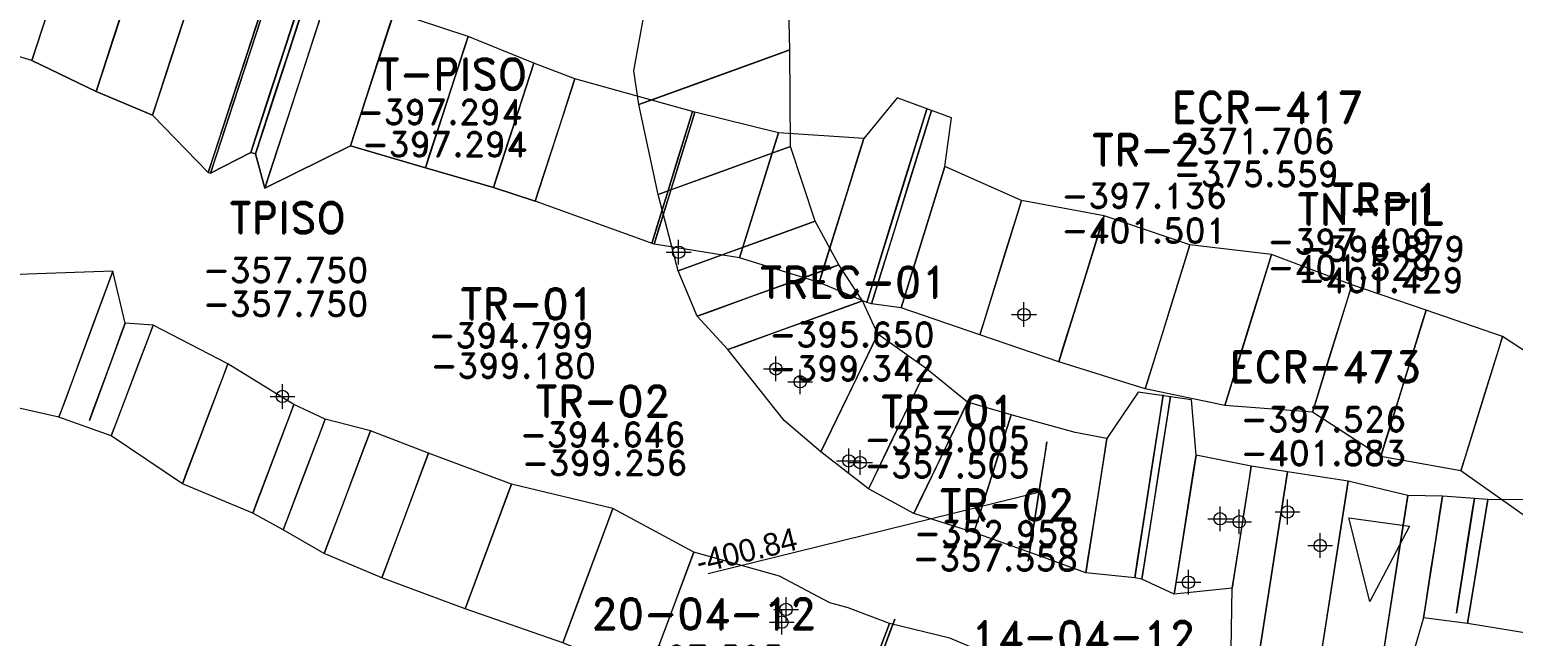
# Model space of a CAD drawing. Extents: x 0 to 99091, y -1812 to 13278.
# Drawn here: x 10179.7 to 10239.8, y 10070.7 to 10095.3 of the extents above; entities that cross this region are included whole.
import ezdxf
from ezdxf.enums import TextEntityAlignment as Align

# ---------------------------------------------------------------- set-up
doc = ezdxf.new("R2010")
doc.units = 0
doc.header["$MEASUREMENT"] = 0
doc.header["$PDMODE"] = 34
doc.header["$PDSIZE"] = 0.5
for name, color, linetype in [('ACC-4482-82-FIC', 5, 'Continuous'), ('ACC-4482-82-SCR', 5, 'Continuous'), ('ACC-4482-82-SEC', 5, 'Continuous'), ('F-380-8541-NW-FI3', 174, 'Continuous'), ('R-380-8541-480-F2', 4, 'Continuous'), ('R-380-8541-SE-FIC', 210, 'Continuous'), ('R-380-8541-SE-SCR', 1, 'Continuous'), ('R-380-8541-SE-SEC', 1, 'Continuous')]:
    doc.layers.add(name, color=color, linetype=linetype)
doc.styles.add('ROMAND', font='ROMAND.SHX')
doc.styles.add('ROMANS', font='ROMANS.SHX', dxfattribs={"width": 2.5})

# ---------------------------------------------------------------- blocks, each defined once
blk = doc.blocks.new('F2')
at = {"lineweight": 0}
blk.add_point((0, 0), dxfattribs=at)
at = {"lineweight": 0, "style": 'ROMAND'}
for tag, height, p in [('NOMBRE', 1.25, (0.201, 6.617)), ('CIELO', 1, (0.136, 4.616)), ('PISO', 1, (0.136, 3.247))]:
    blk.add_attdef(tag, text='', height=height, dxfattribs=at).set_placement(p, align=Align.CENTER)
at = {"lineweight": 0, "style": 'ROMANS', "flags": 1}
for tag, p in [('MINA', (-0.074, -3.255)), ('LOCALIZACION', (-0.074, -4.928)), ('ESTRUCTURA', (-0.074, -6.618)), ('NIVEL', (-0.074, -8.29)), ('OBRA', (-0.074, -10.121)), ('FECHA', (-0.074, -11.793)), ('ATRAS', (-0.074, -13.483)), ('TOPOGRAFO', (2.675, -15.297))]:
    blk.add_attdef(tag, text='', height=1.25, dxfattribs=at).set_placement(p, align=Align.CENTER)

msp = doc.modelspace()

# ---------------------------------------------------------------- linework, layer by layer
at = {"color": 2, "linetype": 'Continuous', "lineweight": 0, "flags": 128}
msp.add_lwpolyline([(10233.989, 10072.103), (10233.134, 10075.499), (10235.594, 10075.158)], close=True, dxfattribs=at)
at = {"layer": 'ACC-4482-82-SCR', "color": 6, "linetype": 'Continuous', "lineweight": 0}
for points in [[(10184.739, 10083.307, -359.666), (10183.602, 10083.379, -359.783), (10183.098, 10085.483, -359.923), (10179.648, 10085.367, -360.031), (10177.197, 10085.252, -360.366)], [(10184.739, 10083.307, -355.266), (10183.602, 10083.379, -355.183), (10183.098, 10085.483, -355.523), (10179.648, 10085.367, -355.431), (10177.197, 10085.252, -355.466)], [(10193.538, 10079.015, -354.062), (10191.7, 10079.497, -354.357), (10190.432, 10080.083, -354.5), (10187.761, 10081.736, -354.918), (10184.739, 10083.307, -355.266)], [(10193.538, 10079.015, -358.262), (10191.7, 10079.497, -359.057), (10190.432, 10080.083, -358.8), (10187.761, 10081.736, -359.218), (10184.739, 10083.307, -359.666)], [(10183.04, 10078.817, -359.666), (10183.04, 10078.817, -359.666), (10180.923, 10079.57, -359.923), (10178.27, 10080.164, -360.366), (10178.27, 10080.164, -360.366)], [(10183.04, 10078.817, -355.266), (10183.04, 10078.817, -355.266), (10180.923, 10079.57, -355.523), (10178.27, 10080.164, -355.466), (10178.27, 10080.164, -355.466)], [(10212.863, 10071.853, -352.101), (10212.131, 10072.055, -352.495), (10210.088, 10073.138, -352.486), (10206.622, 10074.111, -352.685), (10203.343, 10075.869, -353.093), (10199.246, 10076.864, -352.842), (10195.885, 10078.119, -353.541), (10193.538, 10079.015, -354.062), (10193.538, 10079.015, -354.062)], [(10212.863, 10071.853, -357.701), (10212.131, 10072.055, -357.695), (10210.088, 10073.138, -357.686), (10206.622, 10074.111, -357.785), (10203.343, 10075.869, -357.793), (10199.246, 10076.864, -357.842), (10195.885, 10078.119, -358.241), (10193.538, 10079.015, -358.262), (10193.538, 10079.015, -358.262)], [(10191.662, 10074.058, -354.062), (10190.001, 10075.007, -354.357), (10188.769, 10075.687, -354.5), (10185.92, 10076.872, -354.918), (10183.04, 10078.817, -355.266)], [(10191.662, 10074.058, -358.262), (10190.001, 10075.007, -359.057), (10188.769, 10075.687, -358.8), (10185.92, 10076.872, -359.218), (10183.04, 10078.817, -359.666)], [(10204.734, 10069.052, -352.685), (10201.314, 10070.435, -353.093), (10197.358, 10071.805, -352.842), (10193.997, 10073.06, -353.541), (10191.662, 10074.058, -354.062), (10191.662, 10074.058, -354.062)], [(10204.734, 10069.052, -357.785), (10201.314, 10070.435, -357.793), (10197.358, 10071.805, -357.842), (10193.997, 10073.06, -358.241), (10191.662, 10074.058, -358.262), (10191.662, 10074.058, -358.262)], [(10223.831, 10068.141, -353.304), (10221.347, 10069.186, -353.69), (10219.281, 10069.645, -353.134), (10216.982, 10070.619, -352.906), (10214.543, 10071.219, -352.577), (10212.863, 10071.853, -352.101)], [(10223.831, 10068.141, -358.004), (10221.347, 10069.186, -358.19), (10219.281, 10069.645, -358.034), (10216.982, 10070.619, -357.706), (10214.543, 10071.219, -357.677), (10212.863, 10071.853, -357.701)]]:
    msp.add_polyline3d(points, dxfattribs=at)
at = {"layer": 'ACC-4482-82-SEC', "linetype": 'Continuous', "lineweight": 0}
for points in [[(10183.098, 10085.483, -359.923), (10180.923, 10079.57, -359.923), (10180.923, 10079.57, -357.371), (10181.14, 10080.161, -356.078), (10181.739, 10081.787, -355.523), (10182.282, 10083.265, -355.523), (10182.88, 10084.891, -356.078), (10183.098, 10085.483, -357.371), (10183.098, 10085.483, -359.923)], [(10183.602, 10083.379, -359.783), (10182.152, 10079.438, -359.783), (10182.152, 10079.438, -357.115), (10182.297, 10079.832, -355.762), (10182.696, 10080.916, -355.183), (10183.058, 10081.901, -355.183), (10183.457, 10082.985, -355.762), (10183.602, 10083.379, -357.115), (10183.602, 10083.379, -359.783)], [(10184.739, 10083.307, -359.666), (10183.04, 10078.817, -359.666), (10183.04, 10078.817, -357.114), (10183.21, 10079.266, -355.82), (10183.677, 10080.501, -355.266), (10184.102, 10081.623, -355.266), (10184.569, 10082.858, -355.82), (10184.739, 10083.307, -357.114), (10184.739, 10083.307, -359.666)], [(10187.761, 10081.736, -359.218), (10185.92, 10076.872, -359.218), (10185.92, 10076.872, -356.724), (10186.104, 10077.358, -355.459), (10186.61, 10078.696, -354.918), (10187.071, 10079.912, -354.918), (10187.577, 10081.249, -355.459), (10187.761, 10081.736, -356.724), (10187.761, 10081.736, -359.218)], [(10190.432, 10080.083, -358.8), (10188.769, 10075.687, -358.8), (10188.769, 10075.687, -356.306), (10188.935, 10076.127, -355.042), (10189.393, 10077.336, -354.5), (10189.809, 10078.435, -354.5), (10190.266, 10079.643, -355.042), (10190.432, 10080.083, -356.306), (10190.432, 10080.083, -358.8)], [(10191.7, 10079.497, -359.057), (10190.001, 10075.007, -359.057), (10190.001, 10075.007, -356.331), (10190.171, 10075.456, -354.949), (10190.638, 10076.691, -354.357), (10191.063, 10077.813, -354.357), (10191.53, 10079.048, -354.949), (10191.7, 10079.497, -356.331), (10191.7, 10079.497, -359.057)], [(10193.538, 10079.015, -358.262), (10191.662, 10074.058, -358.262), (10191.662, 10074.058, -355.826), (10191.85, 10074.554, -354.592), (10192.366, 10075.917, -354.062), (10192.835, 10077.156, -354.062), (10193.35, 10078.519, -354.592), (10193.538, 10079.015, -355.826), (10193.538, 10079.015, -358.262)], [(10195.885, 10078.119, -358.241), (10193.997, 10073.06, -358.241), (10193.997, 10073.06, -355.515), (10194.186, 10073.565, -354.133), (10194.705, 10074.957, -353.541), (10195.177, 10076.221, -353.541), (10195.697, 10077.613, -354.133), (10195.885, 10078.119, -355.515), (10195.885, 10078.119, -358.241)], [(10199.246, 10076.864, -357.842), (10197.358, 10071.805, -357.842), (10197.358, 10071.805, -354.942), (10197.547, 10072.311, -353.472), (10198.066, 10073.702, -352.842), (10198.538, 10074.967, -352.842), (10199.058, 10076.358, -353.472), (10199.246, 10076.864, -354.942), (10199.246, 10076.864, -357.842)], [(10203.343, 10075.869, -357.793), (10201.314, 10070.435, -357.793), (10201.314, 10070.435, -355.067), (10201.517, 10070.979, -353.685), (10202.075, 10072.473, -353.093), (10202.582, 10073.831, -353.093), (10203.14, 10075.326, -353.685), (10203.343, 10075.869, -355.067), (10203.343, 10075.869, -357.793)], [(10206.622, 10074.111, -357.785), (10204.734, 10069.052, -357.785), (10204.734, 10069.052, -354.827), (10204.923, 10069.558, -353.328), (10205.442, 10070.949, -352.685), (10205.914, 10072.214, -352.685), (10206.433, 10073.605, -353.328), (10206.622, 10074.111, -354.827), (10206.622, 10074.111, -357.785)], [(10214.543, 10071.219, -357.677), (10212.672, 10066.26, -357.677), (10212.672, 10066.26, -354.719), (10212.859, 10066.756, -353.22), (10213.373, 10068.12, -352.577), (10213.841, 10069.36, -352.577), (10214.356, 10070.723, -353.22), (10214.543, 10071.219, -354.719), (10214.543, 10071.219, -357.677)], [(10214.756, 10071.396, -357.57), (10212.763, 10066.055, -357.57), (10212.763, 10066.055, -354.38), (10212.962, 10066.589, -352.763), (10213.511, 10068.058, -352.07), (10214.009, 10069.393, -352.07), (10214.557, 10070.862, -352.763), (10214.756, 10071.396, -354.38), (10214.756, 10071.396, -357.57)]]:
    msp.add_polyline3d(points, dxfattribs=at)
at = {"layer": 'R-380-8541-480-F2', "color": 2, "linetype": 'Continuous', "lineweight": 0, "elevation": -395.49, "flags": 128}
msp.add_lwpolyline([(10220.74, 10076.57), (10207.197, 10073.231)], dxfattribs=at)
at = {"layer": 'R-380-8541-SE-SCR', "color": 1, "linetype": 'Continuous', "lineweight": 0, "elevation": -370.56, "flags": 128}
msp.add_lwpolyline([(10179.824, 10094.029), (10182.423, 10092.761), (10184.708, 10091.805), (10186.966, 10089.491), (10187.06, 10089.46), (10188.684, 10090.298), (10188.872, 10090.237), (10189.251, 10088.851), (10192.717, 10090.561), (10195.753, 10089.676), (10198.507, 10088.883), (10200.197, 10088.331)], dxfattribs=at)
at = {"layer": 'R-380-8541-SE-SCR', "color": 1, "linetype": 'Continuous', "lineweight": 0}
for points in [[(10204.189, 10093.605, -393.106), (10204.608, 10095.893, -392.804), (10204.637, 10098.856, -391.758), (10205.391, 10101.763, -391.794), (10205.795, 10104.587, -391.548), (10204.812, 10106.544, -391.316), (10201.767, 10107.401, -391.346), (10202.703, 10109.59, -391.328), (10206.332, 10108.637, -391.096), (10207.753, 10109.598, -391.173), (10210.912, 10111.511, -391.018), (10211.889, 10112.424, -390.854)], [(10204.189, 10093.605, -397.306), (10204.608, 10095.893, -397.204), (10204.637, 10098.856, -397.158), (10205.391, 10101.763, -396.994), (10205.795, 10104.587, -396.848), (10204.812, 10106.544, -396.716), (10201.789, 10107.401, -396.646), (10202.703, 10109.59, -396.628), (10206.332, 10108.637, -396.496), (10207.753, 10109.598, -396.273), (10210.912, 10111.511, -396.118), (10211.889, 10112.424, -395.913)], [(10210.504, 10094.452, -392.422), (10210.504, 10094.452, -392.422), (10210.452, 10096.707, -391.758), (10210.644, 10099.822, -391.794), (10211.329, 10102.542, -391.548), (10212.41, 10103.736, -391.316), (10212.686, 10104.484, -391.346), (10212.755, 10104.67, -391.328), (10213.742, 10105.899, -391.096), (10214.694, 10107.034, -391.173), (10217.009, 10109.258, -391.018), (10217.892, 10110.206, -390.854)], [(10210.504, 10094.452, -397.822), (10210.504, 10094.452, -397.822), (10210.452, 10096.707, -397.158), (10210.644, 10099.822, -396.994), (10211.329, 10102.542, -396.848), (10212.41, 10103.736, -396.716), (10212.686, 10104.484, -396.646), (10212.755, 10104.67, -396.628), (10213.742, 10105.899, -396.496), (10214.694, 10107.034, -396.273), (10217.009, 10109.258, -396.118), (10217.892, 10110.206, -395.913)], [(10179.824, 10094.029, -365.76), (10172.051, 10096.345, -364.484), (10169.475, 10097.095, -364.075), (10167.54, 10097.554, -364.446), (10165.907, 10098.342, -364.04), (10164.84, 10100.007, -363.868), (10164.133, 10100.421, -363.477), (10163.846, 10100.504, -363.443), (10161.605, 10101.797, -362.987)], [(10179.824, 10094.029, -370.56), (10172.051, 10096.345, -369.084), (10169.475, 10097.095, -368.875), (10167.54, 10097.554, -368.446), (10165.907, 10098.342, -368.54), (10164.84, 10100.007, -368.268), (10164.133, 10100.421, -368.377), (10163.846, 10100.504, -368.343), (10161.605, 10101.797, -367.987)], [(10201.809, 10093.275, -369.415), (10200.15, 10093.921, -369.133), (10197.489, 10095, -368.678), (10194.484, 10095.98, -368.077), (10191.731, 10096.457, -367.538), (10191.731, 10096.457, -367.538), (10190.949, 10096.607, -367.212), (10190.761, 10096.668, -367.181), (10189.572, 10097.161, -366.977), (10189.478, 10097.192, -366.961), (10186.693, 10097.89, -366.307), (10184.315, 10098.56, -366.015), (10181.499, 10099.163, -365.76), (10181.499, 10099.163, -365.76)], [(10200.197, 10088.331, -369.415), (10198.507, 10088.883, -369.133), (10195.753, 10089.676, -368.678), (10192.717, 10090.561, -368.077), (10189.251, 10088.851, -367.538), (10189.251, 10088.851, -367.538), (10188.872, 10090.237, -367.212), (10188.684, 10090.298, -367.181), (10187.06, 10089.46, -366.977), (10186.966, 10089.491, -366.961), (10184.708, 10091.805, -366.307), (10182.423, 10092.761, -366.015), (10179.824, 10094.029, -365.76), (10179.824, 10094.029, -365.76)], [(10213.446, 10084.288, -393.562), (10212.492, 10085.743, -393.812), (10211.531, 10087.514, -393.134), (10210.538, 10090.544, -393.051), (10210.504, 10094.452, -392.422), (10210.504, 10094.452, -392.422), (10210.504, 10094.452, -392.422)], [(10213.446, 10084.288, -399.062), (10212.492, 10085.743, -399.012), (10211.531, 10087.514, -398.634), (10210.538, 10090.544, -398.151), (10210.504, 10094.452, -397.822), (10210.504, 10094.452, -397.822), (10210.504, 10094.452, -397.822)], [(10207.993, 10082.31, -393.562), (10206.758, 10083.664, -393.812), (10205.985, 10085.502, -393.134), (10205.18, 10088.601, -393.051), (10204.393, 10092.236, -392.422), (10204.189, 10093.605, -393.106), (10204.189, 10093.605, -393.106)], [(10207.993, 10082.31, -399.062), (10206.758, 10083.664, -399.012), (10205.985, 10085.502, -398.634), (10205.18, 10088.601, -398.151), (10204.393, 10092.236, -397.822), (10204.189, 10093.605, -397.306), (10204.189, 10093.605, -397.306)], [(10241.546, 10081.407, -373.69), (10239.361, 10082.838, -373.621), (10236.265, 10083.903, -372.698), (10233.263, 10084.938, -373.089), (10230.007, 10086.158, -372.841), (10226.703, 10086.554, -372.219), (10223.228, 10087.736, -371.945), (10219.889, 10088.353, -371.51), (10216.786, 10089.734, -370.875), (10217.055, 10091.695, -370.621), (10214.854, 10092.51, -370.596), (10213.5, 10090.858, -370.027), (10210.043, 10091.093, -370.092), (10206.668, 10091.93, -369.144), (10201.809, 10093.275, -369.415)], [(10241.546, 10081.407, -378.29), (10239.361, 10082.838, -377.821), (10236.265, 10083.903, -377.398), (10233.263, 10084.938, -376.989), (10230.007, 10086.158, -376.541), (10226.703, 10086.554, -376.319), (10223.228, 10087.736, -375.845), (10219.889, 10088.353, -375.21), (10216.786, 10089.734, -374.775), (10217.055, 10091.695, -374.521), (10214.854, 10092.51, -374.496), (10213.5, 10090.858, -374.227), (10210.043, 10091.093, -373.892), (10206.668, 10091.93, -373.544), (10201.809, 10093.275, -373.531)], [(10240.516, 10075.394, -373.69), (10237.672, 10077.394, -373.621), (10234.428, 10077.981, -372.698), (10231.663, 10079.781, -373.089), (10228.111, 10080.045, -372.841), (10224.896, 10080.728, -372.219), (10221.391, 10081.815, -371.945), (10218.2, 10082.909, -371.51), (10215.009, 10084.003, -370.875), (10213.813, 10084.165, -370.621), (10213.624, 10084.224, -370.596), (10211.694, 10085.032, -370.027), (10208.473, 10086.031, -370.092), (10205.009, 10086.581, -369.144), (10200.197, 10088.331, -369.415)], [(10240.516, 10075.394, -378.29), (10237.672, 10077.394, -377.821), (10234.428, 10077.981, -377.398), (10231.663, 10079.781, -376.989), (10228.111, 10080.045, -376.541), (10224.896, 10080.728, -376.319), (10221.391, 10081.815, -375.845), (10218.2, 10082.909, -375.21), (10215.009, 10084.003, -374.775), (10213.813, 10084.165, -374.521), (10213.624, 10084.224, -374.496), (10211.694, 10085.032, -374.227), (10208.473, 10086.031, -373.892), (10205.009, 10086.581, -373.544), (10200.197, 10088.331, -370.56)], [(10219.471, 10079.668, -395.483), (10219.471, 10079.668, -395.483), (10219.471, 10079.668, -395.483), (10217.704, 10080.181, -395.134), (10216.041, 10081.539, -395.11), (10214.066, 10082.937, -394.753), (10213.446, 10084.288, -393.562), (10213.446, 10084.288, -393.562)], [(10219.471, 10079.668, -400.083), (10219.471, 10079.668, -400.083), (10219.471, 10079.668, -400.083), (10217.704, 10080.181, -399.734), (10216.041, 10081.539, -399.61), (10214.066, 10082.937, -399.353), (10213.446, 10084.288, -399.062), (10213.446, 10084.288, -399.062)], [(10217.962, 10074.901, -395.483), (10217.962, 10074.901, -395.483), (10217.962, 10074.901, -395.483), (10215.53, 10075.678, -395.134), (10213.693, 10076.676, -395.11), (10211.762, 10078.164, -394.753), (10210.278, 10079.435, -394.65), (10207.993, 10082.31, -393.562)], [(10217.962, 10074.901, -400.083), (10217.962, 10074.901, -400.083), (10217.962, 10074.901, -400.083), (10215.53, 10075.678, -399.734), (10213.693, 10076.676, -399.61), (10211.762, 10078.164, -399.353), (10210.278, 10079.435, -399.25), (10207.993, 10082.31, -399.062)], [(10238.216, 10076.281, -398.472), (10236.927, 10076.381, -398.303), (10235.525, 10076.397, -398.021), (10233.107, 10076.977, -397.597), (10230.658, 10077.36, -397.172), (10229.188, 10077.589, -397.177), (10226.95, 10078.04, -396.879), (10226.773, 10080.271, -396.597), (10224.607, 10080.591, -396.558), (10223.341, 10078.705, -396.498), (10222.06, 10078.953, -395.973)], [(10238.216, 10076.281, -402.372), (10236.927, 10076.381, -402.703), (10235.525, 10076.397, -402.421), (10233.107, 10076.977, -402.197), (10230.658, 10077.36, -401.872), (10229.188, 10077.589, -401.677), (10226.95, 10078.04, -401.479), (10226.773, 10080.271, -401.297), (10224.607, 10080.591, -401.258), (10223.341, 10078.705, -401.098), (10222.06, 10078.953, -400.473)], [(10222.06, 10078.953, -395.973), (10219.471, 10079.668, -395.483)], [(10222.06, 10078.953, -400.473), (10219.471, 10079.668, -400.083)], [(10260.746, 10073.391, -401.43), (10258.94, 10073.379, -401.169), (10256.53, 10073.972, -401.005), (10254.073, 10074.269, -400.242), (10251.485, 10074.384, -399.964), (10248.685, 10075.041, -399.642), (10246.537, 10075.389, -399.122), (10246.341, 10075.421, -399.093), (10244.111, 10075.883, -398.759), (10242.06, 10076.216, -398.353), (10238.757, 10076.244, -397.873), (10238.216, 10076.281, -398.472)], [(10260.746, 10073.391, -406.13), (10258.94, 10073.379, -405.869), (10256.53, 10073.972, -405.705), (10254.073, 10074.269, -405.442), (10251.485, 10074.384, -404.964), (10248.685, 10075.041, -404.242), (10246.537, 10075.389, -403.722), (10246.341, 10075.421, -403.693), (10244.111, 10075.883, -403.959), (10242.06, 10076.216, -403.653), (10238.757, 10076.244, -402.873), (10238.216, 10076.281, -402.372)], [(10220.491, 10073.996, -395.973), (10217.962, 10074.901, -395.483)], [(10220.491, 10073.996, -400.473), (10217.962, 10074.901, -400.083)], [(10237.941, 10071.21, -397.873), (10236.156, 10071.44, -398.303), (10233.134, 10061.083, -398.021), (10230.684, 10061.465, -397.597), (10228.235, 10061.848, -397.172), (10228.417, 10072.649, -397.177), (10226.071, 10072.408, -396.879), (10224.761, 10073.017, -396.597), (10224.467, 10073.063, -396.558), (10222.492, 10073.271, -396.498), (10220.491, 10073.996, -395.973)], [(10237.941, 10071.21, -402.873), (10236.156, 10071.44, -402.703), (10233.134, 10061.083, -402.421), (10230.684, 10061.465, -402.197), (10228.235, 10061.848, -401.872), (10228.417, 10072.649, -401.677), (10226.071, 10072.408, -401.479), (10224.761, 10073.017, -401.297), (10224.467, 10073.063, -401.258), (10222.492, 10073.271, -401.098), (10220.491, 10073.996, -400.473)], [(10254.592, 10068.204, -401.865), (10253.225, 10069.037, -400.242), (10250.686, 10069.449, -399.964), (10247.789, 10069.513, -399.642), (10246.431, 10066.728, -399.122), (10243.211, 10067.119, -399.093), (10243.167, 10070.059, -398.759), (10241.164, 10070.688, -398.353), (10237.941, 10071.21, -397.873), (10237.941, 10071.21, -397.873)], [(10254.592, 10068.204, -406.065), (10253.225, 10069.037, -405.442), (10250.686, 10069.449, -404.964), (10247.789, 10069.513, -404.242), (10246.431, 10066.728, -403.722), (10243.211, 10067.119, -403.693), (10243.167, 10070.059, -403.959), (10241.164, 10070.688, -403.653), (10237.941, 10071.21, -402.873), (10237.941, 10071.21, -402.873)]]:
    msp.add_polyline3d(points, dxfattribs=at)
at = {"layer": 'R-380-8541-SE-SEC', "color": 1, "linetype": 'Continuous', "lineweight": 0}
for points in [[(10181.499, 10099.163, -370.56), (10179.824, 10094.029, -370.56), (10179.824, 10094.029, -367.776), (10179.992, 10094.543, -366.365), (10180.452, 10095.955, -365.76), (10180.871, 10097.238, -365.76), (10181.331, 10098.65, -366.365), (10181.499, 10099.163, -367.776), (10181.499, 10099.163, -370.56)], [(10184.315, 10098.56, -371.315), (10182.423, 10092.761, -371.315), (10182.423, 10092.761, -368.241), (10182.612, 10093.341, -366.683), (10183.132, 10094.936, -366.015), (10183.605, 10096.386, -366.015), (10184.125, 10097.98, -366.683), (10184.315, 10098.56, -368.241), (10184.315, 10098.56, -371.315)], [(10186.693, 10097.89, -371.707), (10184.708, 10091.805, -371.707), (10184.708, 10091.805, -368.575), (10184.907, 10092.414, -366.987), (10185.453, 10094.087, -366.307), (10185.949, 10095.608, -366.307), (10186.494, 10097.281, -366.987), (10186.693, 10097.89, -368.575), (10186.693, 10097.89, -371.707)], [(10189.478, 10097.192, -372.161), (10186.966, 10089.491, -372.161), (10186.966, 10089.491, -369.145), (10187.217, 10090.261, -367.617), (10187.908, 10092.379, -366.961), (10188.536, 10094.304, -366.961), (10189.227, 10096.422, -367.617), (10189.478, 10097.192, -369.145), (10189.478, 10097.192, -372.161)], [(10189.572, 10097.161, -372.177), (10187.06, 10089.46, -372.177), (10187.06, 10089.46, -369.161), (10187.311, 10090.23, -367.632), (10188.002, 10092.348, -366.977), (10188.63, 10094.273, -366.977), (10189.321, 10096.391, -367.632), (10189.572, 10097.161, -369.161), (10189.572, 10097.161, -372.177)], [(10190.761, 10096.668, -372.081), (10188.684, 10090.298, -372.081), (10188.684, 10090.298, -369.239), (10188.892, 10090.935, -367.798), (10189.463, 10092.687, -367.181), (10189.982, 10094.279, -367.181), (10190.554, 10096.031, -367.798), (10190.761, 10096.668, -369.239), (10190.761, 10096.668, -372.081)], [(10190.949, 10096.607, -372.112), (10188.872, 10090.237, -372.112), (10188.872, 10090.237, -369.27), (10189.079, 10090.874, -367.83), (10189.651, 10092.626, -367.212), (10190.17, 10094.218, -367.212), (10190.741, 10095.97, -367.83), (10190.949, 10096.607, -369.27), (10190.949, 10096.607, -372.112)], [(10191.731, 10096.457, -372.438), (10189.251, 10088.851, -372.438), (10189.251, 10088.851, -369.596), (10189.499, 10089.612, -368.155), (10190.181, 10091.703, -367.538), (10190.801, 10093.605, -367.538), (10191.483, 10095.696, -368.155), (10191.731, 10096.457, -369.596), (10191.731, 10096.457, -372.438)], [(10194.484, 10095.98, -373.077), (10192.717, 10090.561, -373.077), (10192.717, 10090.561, -370.177), (10192.894, 10091.102, -368.707), (10193.38, 10092.593, -368.077), (10193.822, 10093.947, -368.077), (10194.308, 10095.438, -368.707), (10194.484, 10095.98, -370.177), (10194.484, 10095.98, -373.077)], [(10197.489, 10095, -373.178), (10195.753, 10089.676, -373.178), (10195.753, 10089.676, -370.568), (10195.926, 10090.208, -369.245), (10196.404, 10091.672, -368.678), (10196.838, 10093.003, -368.678), (10197.315, 10094.467, -369.245), (10197.489, 10095, -370.568), (10197.489, 10095, -373.178)], [(10210.504, 10094.452, -397.822), (10204.393, 10092.236, -397.822), (10204.393, 10092.236, -394.69), (10205.004, 10092.458, -393.103), (10206.685, 10093.067, -392.422), (10208.213, 10093.621, -392.422), (10209.893, 10094.231, -393.103), (10210.504, 10094.452, -394.69), (10210.504, 10094.452, -397.822)], [(10200.15, 10093.921, -373.633), (10198.507, 10088.883, -373.633), (10198.507, 10088.883, -371.023), (10198.671, 10089.386, -369.7), (10199.123, 10090.772, -369.133), (10199.534, 10092.032, -369.133), (10199.986, 10093.417, -369.7), (10200.15, 10093.921, -371.023), (10200.15, 10093.921, -373.633)], [(10201.809, 10093.275, -373.915), (10200.197, 10088.331, -373.915), (10200.197, 10088.331, -371.305), (10200.358, 10088.826, -369.982), (10200.801, 10090.185, -369.415), (10201.205, 10091.421, -369.415), (10201.648, 10092.781, -369.982), (10201.809, 10093.275, -371.305), (10201.809, 10093.275, -373.915)], [(10206.573, 10091.959, -373.531), (10204.915, 10086.611, -373.531), (10204.915, 10086.611, -370.979), (10205.08, 10087.145, -369.685), (10205.537, 10088.616, -369.131), (10205.951, 10089.953, -369.131), (10206.408, 10091.424, -369.685), (10206.573, 10091.959, -370.979), (10206.573, 10091.959, -373.531)], [(10206.668, 10091.93, -373.544), (10205.009, 10086.581, -373.544), (10205.009, 10086.581, -370.992), (10205.175, 10087.116, -369.698), (10205.631, 10088.587, -369.144), (10206.046, 10089.924, -369.144), (10206.502, 10091.395, -369.698), (10206.668, 10091.93, -370.992), (10206.668, 10091.93, -373.544)], [(10216.053, 10092.056, -374.496), (10213.624, 10084.224, -374.496), (10213.624, 10084.224, -372.234), (10213.866, 10085.007, -371.087), (10214.534, 10087.161, -370.596), (10215.142, 10089.119, -370.596), (10215.81, 10091.273, -371.087), (10216.053, 10092.056, -372.234), (10216.053, 10092.056, -374.496)], [(10216.242, 10091.997, -374.521), (10213.813, 10084.165, -374.521), (10213.813, 10084.165, -372.259), (10214.056, 10084.948, -371.113), (10214.724, 10087.102, -370.621), (10215.331, 10089.06, -370.621), (10215.999, 10091.214, -371.113), (10216.242, 10091.997, -372.259), (10216.242, 10091.997, -374.521)], [(10210.043, 10091.093, -373.892), (10208.473, 10086.031, -373.892), (10208.473, 10086.031, -371.688), (10208.63, 10086.537, -370.571), (10209.062, 10087.929, -370.092), (10209.454, 10089.194, -370.092), (10209.886, 10090.586, -370.571), (10210.043, 10091.093, -371.688), (10210.043, 10091.093, -373.892)], [(10210.538, 10090.544, -398.151), (10205.18, 10088.601, -398.151), (10205.18, 10088.601, -395.193), (10205.716, 10088.795, -393.693), (10207.189, 10089.33, -393.051), (10208.529, 10089.816, -393.051), (10210.003, 10090.35, -393.693), (10210.538, 10090.544, -395.193), (10210.538, 10090.544, -398.151)], [(10213.5, 10090.858, -374.227), (10211.694, 10085.032, -374.227), (10211.694, 10085.032, -371.791), (10211.874, 10085.614, -370.556), (10212.371, 10087.217, -370.027), (10212.823, 10088.673, -370.027), (10213.32, 10090.275, -370.556), (10213.5, 10090.858, -371.791), (10213.5, 10090.858, -374.227)], [(10216.786, 10089.734, -374.775), (10215.009, 10084.003, -374.775), (10215.009, 10084.003, -372.513), (10215.187, 10084.577, -371.366), (10215.675, 10086.152, -370.875), (10216.12, 10087.585, -370.875), (10216.609, 10089.161, -371.366), (10216.786, 10089.734, -372.513), (10216.786, 10089.734, -374.775)], [(10219.889, 10088.353, -375.21), (10218.2, 10082.909, -375.21), (10218.2, 10082.909, -373.064), (10218.369, 10083.454, -371.976), (10218.833, 10084.951, -371.51), (10219.255, 10086.312, -371.51), (10219.72, 10087.809, -371.976), (10219.889, 10088.353, -373.064), (10219.889, 10088.353, -375.21)], [(10211.531, 10087.514, -398.634), (10205.985, 10085.502, -398.634), (10205.985, 10085.502, -395.444), (10206.539, 10085.703, -393.827), (10208.065, 10086.257, -393.134), (10209.451, 10086.76, -393.134), (10210.976, 10087.313, -393.827), (10211.531, 10087.514, -395.444), (10211.531, 10087.514, -398.634)], [(10223.228, 10087.736, -375.845), (10221.391, 10081.815, -375.845), (10221.391, 10081.815, -373.583), (10221.575, 10082.407, -372.436), (10222.08, 10084.035, -371.945), (10222.539, 10085.516, -371.945), (10223.044, 10087.144, -372.436), (10223.228, 10087.736, -373.583), (10223.228, 10087.736, -375.845)], [(10226.703, 10086.554, -376.319), (10224.896, 10080.728, -376.319), (10224.896, 10080.728, -373.941), (10225.077, 10081.31, -372.735), (10225.574, 10082.913, -372.219), (10226.025, 10084.369, -372.219), (10226.522, 10085.971, -372.735), (10226.703, 10086.554, -373.941), (10226.703, 10086.554, -376.319)], [(10212.492, 10085.743, -399.012), (10206.758, 10083.664, -399.012), (10206.758, 10083.664, -395.996), (10207.331, 10083.872, -394.467), (10208.908, 10084.444, -393.812), (10210.342, 10084.963, -393.812), (10211.919, 10085.535, -394.467), (10212.492, 10085.743, -395.996), (10212.492, 10085.743, -399.012)], [(10230.007, 10086.158, -376.541), (10228.111, 10080.045, -376.541), (10228.111, 10080.045, -374.395), (10228.301, 10080.656, -373.307), (10228.822, 10082.337, -372.841), (10229.296, 10083.865, -372.841), (10229.817, 10085.546, -373.307), (10230.007, 10086.158, -374.395), (10230.007, 10086.158, -376.541)], [(10233.263, 10084.938, -376.989), (10231.663, 10079.781, -376.989), (10231.663, 10079.781, -374.727), (10231.823, 10080.296, -373.58), (10232.263, 10081.715, -373.089), (10232.663, 10083.004, -373.089), (10233.103, 10084.423, -373.58), (10233.263, 10084.938, -374.727), (10233.263, 10084.938, -376.989)], [(10213.446, 10084.288, -399.062), (10207.993, 10082.31, -399.062), (10207.993, 10082.31, -395.872), (10208.539, 10082.508, -394.255), (10210.038, 10083.052, -393.562), (10211.401, 10083.546, -393.562), (10212.9, 10084.09, -394.255), (10213.446, 10084.288, -395.872), (10213.446, 10084.288, -399.062)], [(10236.265, 10083.903, -377.398), (10234.428, 10077.981, -377.398), (10234.428, 10077.981, -374.672), (10234.612, 10078.573, -373.291), (10235.117, 10080.202, -372.698), (10235.576, 10081.682, -372.698), (10236.081, 10083.311, -373.291), (10236.265, 10083.903, -374.672), (10236.265, 10083.903, -377.398)], [(10214.066, 10082.937, -399.353), (10211.762, 10078.164, -399.353), (10211.762, 10078.164, -396.685), (10211.992, 10078.641, -395.332), (10212.626, 10079.953, -394.753), (10213.202, 10081.147, -394.753), (10213.835, 10082.459, -395.332), (10214.066, 10082.937, -396.685), (10214.066, 10082.937, -399.353)], [(10239.361, 10082.838, -377.821), (10237.672, 10077.394, -377.821), (10237.672, 10077.394, -375.385), (10237.841, 10077.938, -374.15), (10238.306, 10079.435, -373.621), (10238.728, 10080.796, -373.621), (10239.192, 10082.293, -374.15), (10239.361, 10082.838, -375.385), (10239.361, 10082.838, -377.821)], [(10216.041, 10081.539, -399.61), (10213.693, 10076.676, -399.61), (10213.693, 10076.676, -397), (10213.928, 10077.162, -395.677), (10214.574, 10078.5, -395.11), (10215.16, 10079.715, -395.11), (10215.806, 10081.053, -395.677), (10216.041, 10081.539, -397), (10216.041, 10081.539, -399.61)], [(10225.624, 10080.474, -401.258), (10224.467, 10073.063, -401.258), (10224.467, 10073.063, -398.532), (10224.583, 10073.804, -397.15), (10224.901, 10075.842, -396.558), (10225.19, 10077.695, -396.558), (10225.509, 10079.733, -397.15), (10225.624, 10080.474, -398.532), (10225.624, 10080.474, -401.258)], [(10225.918, 10080.428, -401.297), (10224.761, 10073.017, -401.297), (10224.761, 10073.017, -398.571), (10224.877, 10073.759, -397.189), (10225.195, 10075.796, -396.597), (10225.484, 10077.649, -396.597), (10225.803, 10079.687, -397.189), (10225.918, 10080.428, -398.571), (10225.918, 10080.428, -401.297)], [(10217.704, 10080.181, -399.734), (10215.53, 10075.678, -399.734), (10215.53, 10075.678, -397.066), (10215.747, 10076.129, -395.714), (10216.345, 10077.367, -395.134), (10216.889, 10078.493, -395.134), (10217.486, 10079.731, -395.714), (10217.704, 10080.181, -397.066), (10217.704, 10080.181, -399.734)], [(10219.471, 10079.668, -400.083), (10217.962, 10074.901, -400.083), (10217.962, 10074.901, -397.415), (10218.113, 10075.378, -396.063), (10218.528, 10076.689, -395.483), (10218.905, 10077.88, -395.483), (10219.32, 10079.191, -396.063), (10219.471, 10079.668, -397.415), (10219.471, 10079.668, -400.083)], [(10220.913, 10078.578, -400.586), (10220.157, 10073.737, -400.586), (10220.157, 10073.737, -397.86), (10220.232, 10074.221, -396.478), (10220.44, 10075.552, -395.886), (10220.629, 10076.762, -395.886), (10220.837, 10078.094, -396.478), (10220.913, 10078.578, -397.86), (10220.913, 10078.578, -400.586)], [(10223.341, 10078.705, -401.098), (10222.492, 10073.271, -401.098), (10222.492, 10073.271, -398.43), (10222.577, 10073.814, -397.078), (10222.811, 10075.308, -396.498), (10223.023, 10076.667, -396.498), (10223.256, 10078.161, -397.078), (10223.341, 10078.705, -398.43), (10223.341, 10078.705, -401.098)], [(10226.95, 10078.04, -401.479), (10226.071, 10072.408, -401.479), (10226.071, 10072.408, -398.811), (10226.159, 10072.971, -397.458), (10226.401, 10074.52, -396.879), (10226.621, 10075.928, -396.879), (10226.862, 10077.477, -397.458), (10226.95, 10078.04, -398.811), (10226.95, 10078.04, -401.479)], [(10230.658, 10077.36, -401.872), (10228.235, 10061.848, -401.872), (10228.235, 10061.848, -399.146), (10228.477, 10063.399, -397.764), (10229.144, 10067.665, -397.172), (10229.749, 10071.543, -397.172), (10230.415, 10075.809, -397.764), (10230.658, 10077.36, -399.146), (10230.658, 10077.36, -401.872)], [(10229.188, 10077.589, -401.677), (10228.417, 10072.649, -401.677), (10228.417, 10072.649, -399.067), (10228.494, 10073.143, -397.744), (10228.706, 10074.502, -397.177), (10228.899, 10075.737, -397.177), (10229.111, 10077.095, -397.744), (10229.188, 10077.589, -399.067), (10229.188, 10077.589, -401.677)], [(10233.107, 10076.977, -402.197), (10230.684, 10061.465, -402.197), (10230.684, 10061.465, -399.529), (10230.927, 10063.016, -398.176), (10231.593, 10067.282, -397.597), (10232.198, 10071.16, -397.597), (10232.864, 10075.426, -398.176), (10233.107, 10076.977, -399.529), (10233.107, 10076.977, -402.197)], [(10235.525, 10076.397, -402.421), (10233.134, 10061.083, -402.421), (10233.134, 10061.083, -399.869), (10233.373, 10062.614, -398.576), (10234.03, 10066.826, -398.021), (10234.628, 10070.654, -398.021), (10235.286, 10074.866, -398.576), (10235.525, 10076.397, -399.869), (10235.525, 10076.397, -402.421)], [(10236.927, 10076.381, -402.703), (10236.156, 10071.44, -402.703), (10236.156, 10071.44, -400.151), (10236.233, 10071.934, -398.858), (10236.445, 10073.293, -398.303), (10236.638, 10074.528, -398.303), (10236.85, 10075.887, -398.858), (10236.927, 10076.381, -400.151), (10236.927, 10076.381, -402.703)], [(10238.216, 10076.281, -402.372), (10237.491, 10071.637, -402.372), (10237.491, 10071.637, -400.11), (10237.564, 10072.101, -398.964), (10237.763, 10073.378, -398.472), (10237.944, 10074.539, -398.472), (10238.144, 10075.816, -398.964), (10238.216, 10076.281, -400.11), (10238.216, 10076.281, -402.372)], [(10238.757, 10076.244, -402.873), (10237.941, 10071.21, -402.873), (10237.941, 10071.21, -399.973), (10238.023, 10071.713, -398.503), (10238.247, 10073.098, -397.873), (10238.451, 10074.356, -397.873), (10238.676, 10075.741, -398.503), (10238.757, 10076.244, -399.973), (10238.757, 10076.244, -402.873)]]:
    msp.add_polyline3d(points, dxfattribs=at)

# ---------------------------------------------------------------- block references
at = {"color": 2, "linetype": 'Continuous', "lineweight": 0}
ref = msp.add_blockref('F2', (10208.091, 10062.196, -407.593), dxfattribs=at)
ref.add_attrib('NOMBRE', '20-04-12', dxfattribs={"lineweight": 0, "height": 1.25, "style": 'ROMAND'}).set_placement((10207.021, 10070.985, -407.593), align=Align.CENTER)
ref.add_attrib('CIELO', '-407.593', dxfattribs={"lineweight": 0, "height": 1, "style": 'ROMAND'}).set_placement((10206.902, 10069.32, -407.593), align=Align.CENTER)
ref.add_attrib('PISO', '-410.993', dxfattribs={"lineweight": 0, "height": 1, "style": 'ROMAND'}).set_placement((10206.982, 10067.773, -407.593), align=Align.CENTER)
ref = msp.add_blockref('F2', (10224.14, 10053.756, -404.927), dxfattribs=at)
ref.add_attrib('NOMBRE', '14-04-12', dxfattribs={"lineweight": 0, "height": 1.25, "style": 'ROMAND'}).set_placement((10222.384, 10070.059, -404.927), align=Align.CENTER)
ref.add_attrib('CIELO', '-404.927', dxfattribs={"lineweight": 0, "height": 1, "style": 'ROMAND'}).set_placement((10221.999, 10068.983, -404.927), align=Align.CENTER)
ref.add_attrib('PISO', '-409.427', dxfattribs={"lineweight": 0, "height": 1, "style": 'ROMAND'}).set_placement((10222.076, 10067.907, -404.927), align=Align.CENTER)
at = {"layer": 'ACC-4482-82-FIC', "color": 4, "linetype": 'Continuous', "lineweight": 0}
msp.add_blockref('F2', (10189.969, 10080.415, -357.75), dxfattribs=at).add_auto_attribs({'NOMBRE': 'TPISO', 'CIELO': '-357.750', 'PISO': '-357.750'})
ref = msp.add_blockref('F2', (10210.353, 10071.784, -353.005), dxfattribs=at)
ref.add_attrib('NOMBRE', 'TR-01', dxfattribs={"layer": '0', "lineweight": 0, "height": 1.25, "style": 'ROMAND'}).set_placement((10216.924, 10079.188, -353.005), align=Align.CENTER)
ref.add_attrib('CIELO', '-353.005', dxfattribs={"layer": '0', "lineweight": 0, "height": 1, "style": 'ROMAND'}).set_placement((10216.871, 10078.182, -353.005), align=Align.CENTER)
ref.add_attrib('PISO', '-357.505', dxfattribs={"layer": '0', "lineweight": 0, "height": 1, "style": 'ROMAND'}).set_placement((10216.871, 10077.123, -353.005), align=Align.CENTER)
ref = msp.add_blockref('F2', (10210.189, 10071.272, -352.958), dxfattribs=at)
ref.add_attrib('NOMBRE', 'TR-02', dxfattribs={"layer": '0', "lineweight": 0, "height": 1.25, "style": 'ROMAND'}).set_placement((10219.296, 10075.396, -352.958), align=Align.CENTER)
ref.add_attrib('CIELO', '-352.958', dxfattribs={"layer": '0', "lineweight": 0, "height": 1, "style": 'ROMAND'}).set_placement((10218.886, 10074.37, -352.958), align=Align.CENTER)
ref.add_attrib('PISO', '-357.558', dxfattribs={"layer": '0', "lineweight": 0, "height": 1, "style": 'ROMAND'}).set_placement((10218.828, 10073.355, -352.958), align=Align.CENTER)
at = {"layer": 'F-380-8541-NW-FI3', "color": 4, "linetype": 'Continuous', "lineweight": 0}
for p, values in [((10212.896, 10077.802, -395.65), {'NOMBRE': 'TREC-01', 'CIELO': '-395.650', 'PISO': '-399.342'}), ((10231.98, 10074.371, -397.526), {'NOMBRE': 'ECR-473', 'CIELO': '-397.526', 'PISO': '-401.883'})]:
    msp.add_blockref('F2', p, dxfattribs=at).add_auto_attribs(values)
at = {"layer": 'R-380-8541-480-F2', "color": 2, "linetype": 'Continuous', "lineweight": 0}
ref = msp.add_blockref('F2', (10206.007, 10086.257, -397.294), dxfattribs=at)
ref.add_attrib('NOMBRE', 'T-PISO', dxfattribs={"layer": '0', "lineweight": 0, "height": 1.25, "style": 'ROMAND'}).set_placement((10196.841, 10092.846, -397.294), align=Align.CENTER)
ref.add_attrib('CIELO', '-397.294', dxfattribs={"layer": '0', "lineweight": 0, "height": 1, "style": 'ROMAND'}).set_placement((10196.336, 10091.436, -397.294), align=Align.CENTER)
ref.add_attrib('PISO', '-397.294', dxfattribs={"layer": '0', "lineweight": 0, "height": 1, "style": 'ROMAND'}).set_placement((10196.538, 10090.127, -397.294), align=Align.CENTER)
ref = msp.add_blockref('F2', (10228.702, 10075.338, -397.136), dxfattribs=at)
ref.add_attrib('NOMBRE', 'TR-2', dxfattribs={"layer": '0', "lineweight": 0, "height": 1.25, "style": 'ROMAND'}).set_placement((10224.923, 10089.782, -397.136), align=Align.CENTER)
ref.add_attrib('CIELO', '-397.136', dxfattribs={"layer": '0', "lineweight": 0, "height": 1, "style": 'ROMAND'}).set_placement((10224.856, 10088.041, -397.136), align=Align.CENTER)
ref.add_attrib('PISO', '-401.501', dxfattribs={"layer": '0', "lineweight": 0, "height": 1, "style": 'ROMAND'}).set_placement((10224.856, 10086.635, -397.136), align=Align.CENTER)
ref = msp.add_blockref('F2', (10230.656, 10075.733, -397.409), dxfattribs=at)
ref.add_attrib('NOMBRE', 'TN-PIL', dxfattribs={"layer": '0', "lineweight": 0, "height": 1.25, "style": 'ROMAND'}).set_placement((10233.989, 10087.385, -397.409), align=Align.CENTER)
ref.add_attrib('CIELO', '-397.409', dxfattribs={"layer": '0', "lineweight": 0, "height": 1, "style": 'ROMAND'}).set_placement((10233.195, 10086.196, -397.409), align=Align.CENTER)
ref.add_attrib('PISO', '-401.529', dxfattribs={"layer": '0', "lineweight": 0, "height": 1, "style": 'ROMAND'}).set_placement((10233.195, 10085.139, -397.409), align=Align.CENTER)
ref = msp.add_blockref('F2', (10209.944, 10081.529, -394.799), dxfattribs=at)
ref.add_attrib('NOMBRE', 'TR-01', dxfattribs={"layer": '0', "lineweight": 0, "height": 1.25, "style": 'ROMAND'}).set_placement((10199.893, 10083.538, -394.799), align=Align.CENTER)
ref.add_attrib('CIELO', '-394.799', dxfattribs={"layer": '0', "lineweight": 0, "height": 1, "style": 'ROMAND'}).set_placement((10199.236, 10082.389, -394.799), align=Align.CENTER)
ref.add_attrib('PISO', '-399.180', dxfattribs={"layer": '0', "lineweight": 0, "height": 1, "style": 'ROMAND'}).set_placement((10199.318, 10081.158, -394.799), align=Align.CENTER)
ref = msp.add_blockref('F2', (10210.927, 10081.009, -394.646), dxfattribs=at)
ref.add_attrib('NOMBRE', 'TR-02', dxfattribs={"layer": '0', "lineweight": 0, "height": 1.25, "style": 'ROMAND'}).set_placement((10202.933, 10079.599, -394.646), align=Align.CENTER)
ref.add_attrib('CIELO', '-394.646', dxfattribs={"layer": '0', "lineweight": 0, "height": 1, "style": 'ROMAND'}).set_placement((10202.933, 10078.368, -394.646), align=Align.CENTER)
ref.add_attrib('PISO', '-399.256', dxfattribs={"layer": '0', "lineweight": 0, "height": 1, "style": 'ROMAND'}).set_placement((10203.015, 10077.22, -394.646), align=Align.CENTER)
ref = msp.add_blockref('F2', (10213.355, 10077.734, -395.49), dxfattribs=at)
ref.add_attrib('NOMBRE', 'TREC-02', dxfattribs={"layer": '0', "lineweight": 0, "height": 1.25, "style": 'ROMAND'}).set_placement((10199.81, 10067.456, -395.49), align=Align.CENTER)
ref.add_attrib('CIELO', '-395.490', dxfattribs={"layer": '0', "lineweight": 0, "height": 1, "style": 'ROMAND'}).set_placement((10199.168, 10066.357, -395.49), align=Align.CENTER)
ref.add_attrib('PISO', '-399.436', dxfattribs={"layer": '0', "lineweight": 0, "height": 1, "style": 'ROMAND'}).set_placement((10199.051, 10065.292, -395.49), align=Align.CENTER)
ref = msp.add_blockref('F2', (10226.641, 10072.885, -400.344), dxfattribs=at)
ref.add_attrib('NOMBRE', 'TPISO', dxfattribs={"layer": '0', "lineweight": 0, "height": 1.25, "style": 'ROMAND'}).set_placement((10222.742, 10068.465, -400.344), align=Align.CENTER)
ref.add_attrib('CIELO', '-400.344', dxfattribs={"layer": '0', "lineweight": 0, "height": 1, "style": 'ROMAND'}).set_placement((10222.087, 10067.301, -400.344), align=Align.CENTER)
ref.add_attrib('PISO', '-400.344', dxfattribs={"layer": '0', "lineweight": 0, "height": 1, "style": 'ROMAND'}).set_placement((10222.087, 10066.136, -400.344), align=Align.CENTER)
at = {"layer": 'R-380-8541-SE-FIC', "color": 2, "linetype": 'Continuous', "lineweight": 0}
ref = msp.add_blockref('F2', (10219.986, 10083.733, -371.706), dxfattribs=at)
ref.add_attrib('NOMBRE', 'ECR-417', dxfattribs={"layer": '0', "lineweight": 0, "height": 1.25, "style": 'ROMAND'}).set_placement((10229.848, 10091.499, -371.706), align=Align.CENTER)
ref.add_attrib('CIELO', '-371.706', dxfattribs={"layer": '0', "lineweight": 0, "height": 1, "style": 'ROMAND'}).set_placement((10229.226, 10090.256, -371.706), align=Align.CENTER)
ref.add_attrib('PISO', '-375.559', dxfattribs={"layer": '0', "lineweight": 0, "height": 1, "style": 'ROMAND'}).set_placement((10229.404, 10088.925, -371.706), align=Align.CENTER)
at = {"layer": 'R-380-8541-SE-SEC', "color": 1, "linetype": 'Continuous', "lineweight": 0}
ref = msp.add_blockref('F2', (10227.923, 10075.459, -396.879), dxfattribs=at)
ref.add_attrib('NOMBRE', 'TR-1', dxfattribs={"layer": '0', "lineweight": 0, "height": 1.25, "style": 'ROMAND'}).set_placement((10234.646, 10087.773, -396.879), align=Align.CENTER)
ref.add_attrib('CIELO', '-396.879', dxfattribs={"layer": '0', "lineweight": 0, "height": 1, "style": 'ROMAND'}).set_placement((10234.511, 10085.899, -396.879), align=Align.CENTER)
ref.add_attrib('PISO', '-401.429', dxfattribs={"layer": '0', "lineweight": 0, "height": 1, "style": 'ROMAND'}).set_placement((10234.444, 10084.626, -396.879), align=Align.CENTER)

# ---------------------------------------------------------------- texts
at = {"layer": 'R-380-8541-480-F2', "color": 2, "linetype": 'Continuous', "lineweight": 0, "insert": (10206.619, 10074.124), "char_height": 0.917, "width": 8.83742, "attachment_point": 1, "rotation": 13.7573}
msp.add_mtext('-400.84', dxfattribs=at)

doc.saveas('drawing.dxf')
